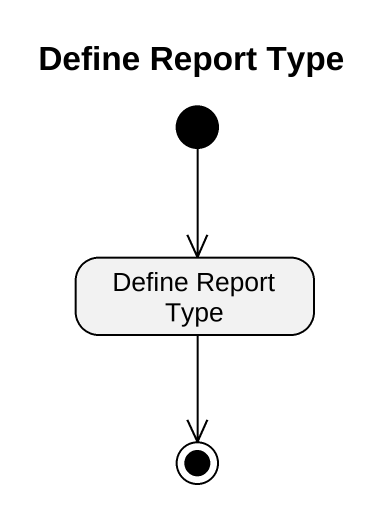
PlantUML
@startuml
title Define Report Type
hide empty description
state "Define Report Type" as Define_Report_Type
[*] --> Define_Report_Type
Define_Report_Type --> [*]
@enduml
